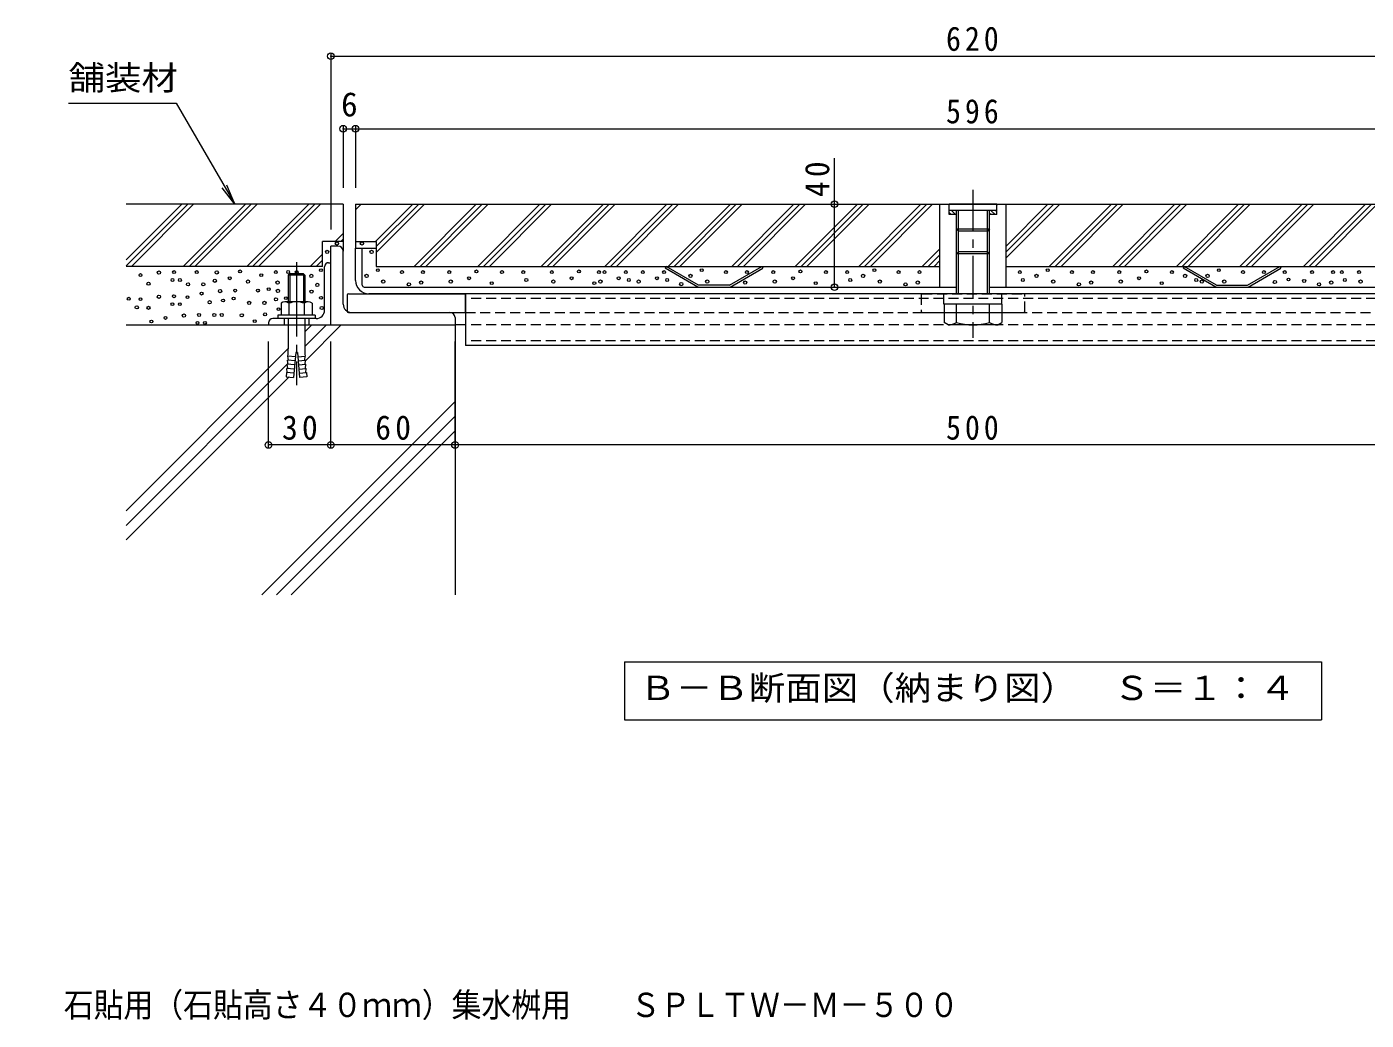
# Model space of a CAD drawing. Units: millimetres at full size, sheet at 1:4; some dimension numbers follow another scale. Extents: x -896 to 1119, y -771 to 706.
# Drawn here: x 83 to 730, y -771 to -292 of the extents above; entities that cross this region are included whole.
import ezdxf
from ezdxf.enums import TextEntityAlignment as Align

# ---------------------------------------------------------------- set-up
doc = ezdxf.new("R2010")
doc.units = ezdxf.units.MM
doc.header["$LTSCALE"] = 4
doc.header["$PDMODE"] = 32
doc.header["$PDSIZE"] = 3.2
for name, pattern in [('CHAIN1', [8, 5, -1, 1, -1]), ('CHAIN2', [12, 9, -1, 1, -1]), ('DASHED1', [1.8, 1.2, -0.6])]:
    doc.linetypes.add(name, pattern=pattern)
for name, color, linetype, lineweight in [('4-1', 2, 'Continuous', 9), ('4-2', 3, 'Continuous', 9), ('4-3', 4, 'Continuous', 9), ('4-4', 7, 'Continuous', 9), ('4-5', 4, 'Continuous', 9), ('4-6', 6, 'Continuous', 9), ('4-7', 5, 'Continuous', 5), ('4-8', 5, 'Continuous', 5), ('4-9', 134, 'Continuous', 5), ('4-A', 3, 'Continuous', 9), ('4-F', 2, 'Continuous', 9)]:
    doc.layers.add(name, color=color, linetype=linetype, lineweight=lineweight)
doc.layers.add('F-4_F-4ﾚｲﾔ', color=2, linetype='Continuous')
doc.styles.add('ＭＳ ゴシック', font='')
doc.styles.get('ＭＳ ゴシック').set_extended_font_data('MS Gothic')

msp = doc.modelspace()

# ---------------------------------------------------------------- linework, layer by layer
at = {"layer": '4-1'}
for p, q in [((391.69, -407.372), (391.19, -408.238)), ((407.01, -417.372), (391.19, -408.238)), ((422.546, -417.372), (438.367, -408.238)), ((641.69, -407.372), (641.19, -408.238)), ((657.01, -417.372), (641.19, -408.238)), ((657.278, -416.372), (641.69, -407.372)), ((672.278, -416.372), (687.867, -407.372)), ((672.546, -417.372), (688.367, -408.238)), ((687.867, -407.372), (688.367, -408.238)), ((657.278, -416.372), (672.278, -416.372))]:
    msp.add_line(p, q, dxfattribs=at)
for points in [[(422.278, -416.372), (407.278, -416.372), (391.69, -407.372)], [(422.278, -416.372), (437.867, -407.372), (438.367, -408.238)]]:
    msp.add_lwpolyline(points, dxfattribs=at)
at = {"layer": '4-2'}
for p, q in [((241.778, -414.172), (241.778, -398.572)), ((241.778, -398.572), (251.778, -398.572)), ((244.978, -416.372), (244.978, -398.572)), ((245.978, -417.372), (531.778, -417.372)), ((547.778, -417.372), (833.578, -417.372)), ((831.378, -420.572), (248.178, -420.572))]:
    msp.add_line(p, q, dxfattribs=at)
for centre, radius in [((248.178, -414.172), 6.4), ((245.978, -416.372), 1)]:
    msp.add_arc(centre, radius, 180, 270, dxfattribs=at)
at = {"layer": '4-3'}
for p, q in [((233.278, -397.571), (229.778, -397.571)), ((229.778, -435.571), (229.778, -397.571)), ((235.778, -425.572), (235.778, -400.072)), ((239.778, -429.571), (287.278, -429.571)), ((287.278, -429.571), (294.778, -429.571)), ((289.778, -432.071), (289.778, -435.571)), ((229.778, -435.571), (289.778, -435.571)), ((294.778, -435.571), (289.778, -435.571))]:
    msp.add_line(p, q, dxfattribs=at)
at = {"layer": '4-3', "linetype": 'DASHED1'}
for p, q in [((294.778, -429.571), (784.778, -429.571)), ((784.778, -435.571), (294.778, -435.571))]:
    msp.add_line(p, q, dxfattribs=at)
at = {"layer": '4-3'}
for centre, radius, start, end in [((233.278, -400.072), 2.5, 0, 90), ((239.778, -425.572), 4, 180, 270), ((287.278, -432.071), 2.5, 0, 90)]:
    msp.add_arc(centre, radius, start, end, dxfattribs=at)
at = {"layer": '4-4'}
for p, q in [((229.778, -304.716), (229.778, -389.571)), ((229.778, -305.916), (849.778, -305.916)), ((235.779, -339.716), (235.779, -369.371)), ((235.779, -340.916), (241.778, -340.916)), ((241.778, -339.716), (241.778, -369.372)), ((241.778, -340.916), (837.778, -340.916)), ((472.974, -377.372), (472.974, -355.08)), ((472.974, -417.372), (472.974, -377.372)), ((199.778, -494.771), (199.778, -443.571)), ((229.778, -494.771), (229.778, -443.571)), ((289.778, -494.771), (289.778, -443.571)), ((229.778, -493.571), (199.778, -493.571)), ((289.778, -493.571), (229.778, -493.571)), ((789.778, -493.571), (289.778, -493.571))]:
    msp.add_line(p, q, dxfattribs=at)
for p in [(229.778, -305.916), (235.779, -340.916), (241.778, -340.916), (472.974, -377.372), (472.974, -417.372), (199.778, -493.571), (229.778, -493.571), (289.778, -493.571)]:
    msp.add_point(p, dxfattribs=at)
at = {"layer": '4-5', "color": 7}
for p, q in [((103.22, -328.549), (155.22, -328.549)), ((155.22, -328.549), (183.408, -377.371)), ((183.408, -377.371), (179.581, -368.132)), ((183.408, -377.371), (177.32, -369.438)), ((371.578, -598.203), (707.978, -598.203)), ((371.578, -598.203), (371.578, -626.203)), ((707.978, -598.203), (707.978, -626.203)), ((371.578, -626.203), (707.978, -626.203))]:
    msp.add_line(p, q, dxfattribs=at)
at = {"layer": '4-6', "linetype": 'CHAIN1'}
msp.add_line((539.778, -370.348), (539.778, -441.866), dxfattribs=at)
at = {"layer": '4-6'}
for p, q in [((523.778, -377.372), (528.278, -377.372)), ((523.778, -417.372), (523.778, -377.372)), ((528.278, -377.872), (527.778, -377.372)), ((551.278, -377.372), (528.278, -377.372)), ((551.278, -380.372), (528.278, -380.372)), ((529.258, -382.372), (528.278, -381.392)), ((531.379, -382.372), (529.379, -380.372)), ((531.778, -380.649), (531.501, -380.372)), ((531.778, -420.572), (531.778, -380.372)), ((532.778, -420.572), (532.778, -380.372)), ((546.778, -420.572), (546.778, -380.372)), ((547.778, -385.616), (547.778, -380.372)), ((550.471, -382.372), (548.471, -380.372)), ((551.278, -381.057), (550.592, -380.372)), ((551.778, -377.372), (551.278, -377.872)), ((551.278, -382.372), (551.278, -377.372)), ((551.278, -377.372), (555.778, -377.372)), ((555.778, -417.372), (555.778, -377.372)), ((548.35, -382.372), (547.778, -381.8)), ((551.278, -382.372), (547.778, -382.372)), ((547.778, -420.572), (547.778, -385.616)), ((547.778, -389.372), (531.778, -389.372)), ((532.778, -390.372), (531.778, -389.372)), ((546.778, -390.372), (532.778, -390.372)), ((547.778, -389.317), (546.778, -390.372)), ((532.778, -400.372), (531.778, -401.372)), ((546.778, -400.372), (532.778, -400.372)), ((547.778, -401.372), (546.778, -400.372)), ((547.778, -401.372), (531.778, -401.372)), ((523.778, -417.372), (531.778, -417.372)), ((547.778, -417.372), (555.778, -417.372)), ((525.778, -425.572), (525.778, -420.572)), ((553.778, -425.572), (525.778, -425.572)), ((525.878, -425.572), (525.878, -434.446)), ((531.778, -434.475), (531.778, -425.572)), ((547.778, -434.475), (547.778, -425.572)), ((553.678, -425.572), (553.678, -434.475)), ((553.778, -425.572), (553.778, -420.572)), ((527.787, -435.548), (525.878, -434.446)), ((551.778, -435.572), (527.828, -435.572)), ((551.778, -435.572), (553.678, -434.475))]:
    msp.add_line(p, q, dxfattribs=at)
msp.add_lwpolyline([(531.778, -382.372), (528.278, -382.372), (528.278, -377.372)], dxfattribs=at)
for centre, radius, start, end in [((528.036, -428.67), 6.906, 267.86055, 302.81094), ((539.778, -405.852), 29.72, 254.38446, 285.61554), ((551.52, -428.67), 6.906, 237.18906, 272.13945)]:
    msp.add_arc(centre, radius, start, end, dxfattribs=at)
at = {"layer": '4-7'}
for p, q in [((235.779, -377.371), (131.036, -377.371)), ((157.91, -377.372), (131.036, -404.245)), ((131.036, -407.074), (160.738, -377.372)), ((133.567, -407.372), (163.567, -377.372)), ((188.567, -377.372), (158.567, -407.372)), ((161.396, -407.372), (191.396, -377.372)), ((164.224, -407.372), (194.224, -377.372)), ((219.224, -377.372), (189.224, -407.372)), ((192.053, -407.372), (222.053, -377.372)), ((194.881, -407.372), (224.881, -377.372)), ((241.778, -377.372), (241.778, -398.572)), ((241.778, -377.372), (837.778, -377.372)), ((241.778, -379.99), (244.396, -377.372)), ((269.397, -377.372), (251.396, -395.372)), ((251.778, -397.818), (272.225, -377.372)), ((251.778, -400.647), (275.053, -377.372)), ((300.054, -377.372), (270.053, -407.372)), ((272.882, -407.372), (302.882, -377.372)), ((275.711, -407.372), (305.71, -377.372)), ((330.711, -377.372), (300.711, -407.372)), ((303.539, -407.372), (333.539, -377.372)), ((306.368, -407.372), (336.368, -377.372)), ((361.368, -377.372), (331.368, -407.372)), ((334.196, -407.372), (364.196, -377.372)), ((337.025, -407.372), (367.025, -377.372)), ((392.025, -377.372), (362.025, -407.372)), ((364.853, -407.372), (394.853, -377.372)), ((367.682, -407.372), (397.682, -377.372)), ((422.682, -377.372), (392.682, -407.372)), ((395.511, -407.372), (425.51, -377.372)), ((398.339, -407.372), (428.339, -377.372)), ((453.339, -377.372), (423.339, -407.372)), ((426.168, -407.372), (456.168, -377.372)), ((428.996, -407.372), (458.996, -377.372)), ((483.996, -377.372), (453.996, -407.372)), ((456.825, -407.372), (486.825, -377.372)), ((459.653, -407.372), (489.653, -377.372)), ((514.653, -377.372), (484.653, -407.372)), ((487.482, -407.372), (517.482, -377.372)), ((490.31, -407.372), (520.31, -377.372)), ((575.967, -377.372), (555.778, -397.561)), ((555.778, -403.218), (581.624, -377.372)), ((555.778, -400.389), (578.796, -377.372)), ((606.625, -377.372), (576.624, -407.372)), ((579.453, -407.372), (609.453, -377.372)), ((582.282, -407.372), (612.281, -377.372)), ((637.282, -377.372), (607.282, -407.372)), ((610.11, -407.372), (640.11, -377.372)), ((612.939, -407.372), (642.939, -377.372)), ((667.939, -377.372), (637.939, -407.372)), ((640.767, -407.372), (670.767, -377.372)), ((643.596, -407.372), (673.596, -377.372)), ((698.596, -377.372), (668.596, -407.372)), ((671.424, -407.372), (701.424, -377.372)), ((674.253, -407.372), (704.253, -377.372)), ((729.253, -377.372), (699.253, -407.372)), ((702.081, -407.372), (732.081, -377.372)), ((704.91, -407.372), (734.91, -377.372)), ((231.881, -395.371), (235.779, -391.473)), ((234.709, -395.371), (235.779, -394.302)), ((225.778, -407.371), (225.778, -395.371)), ((235.778, -395.371), (235.778, -400.072)), ((241.778, -395.372), (251.778, -395.372)), ((251.778, -395.372), (251.778, -407.372)), ((523.778, -398.904), (515.31, -407.372)), ((219.881, -407.371), (225.778, -401.474)), ((222.71, -407.371), (225.778, -404.302)), ((518.139, -407.372), (523.778, -401.732)), ((520.967, -407.372), (523.778, -404.561)), ((225.778, -407.371), (131.036, -407.371)), ((251.778, -407.372), (523.778, -407.372)), ((312.006, -407.372), (312.006, -407.372)), ((361.508, -407.372), (361.508, -407.372)), ((555.778, -407.372), (827.778, -407.372))]:
    msp.add_line(p, q, dxfattribs=at)
at = {"layer": '4-7', "color": 7, "lineweight": 9}
for p, q in [((227.778, -435.571), (217.258, -446.091)), ((220.707, -435.571), (217.258, -439.02)), ((234.869, -435.571), (217.568, -452.872)), ((209.258, -447.04), (131.016, -525.282)), ((209.103, -454.266), (131.016, -532.353)), ((209.699, -460.741), (131.016, -539.424)), ((289.758, -472.606), (196.502, -565.862)), ((289.758, -479.677), (203.573, -565.862)), ((289.758, -486.748), (210.644, -565.862))]:
    msp.add_line(p, q, dxfattribs=at)
at = {"layer": '4-7'}
for points in [[(235.779, -377.371), (235.778, -395.371), (225.778, -395.371)], [(726.123, -377.372), (726.123, -377.372), (726.123, -377.371)]]:
    msp.add_lwpolyline(points, dxfattribs=at)
at = {"layer": '4-7', "color": 7, "lineweight": 9}
msp.add_lwpolyline([(131.016, -435.571), (289.758, -435.571), (289.758, -565.862)], dxfattribs=at)
at = {"layer": '4-7'}
for centre, radius in [((228.06, -400.353), 0.781), ((232.75, -396.323), 0.781), ((244.806, -396.323), 0.781), ((249.497, -400.353), 0.781), ((137.956, -411.541), 0.698), ((146.845, -410.371), 0.781), ((153.376, -413.936), 0.698), ((154.138, -410.104), 0.698), ((156.976, -413.936), 0.698), ((165.117, -410.104), 0.698), ((173.831, -414.307), 0.781), ((174.757, -410.264), 0.781), ((181.006, -413.095), 0.698), ((186.018, -409.789), 0.698), ((196.249, -411.588), 0.698), ((203.279, -410.104), 0.698), ((209.255, -410.08), 0.698), ((213.386, -410.104), 0.698), ((220.396, -411.956), 0.781), ((225.065, -409.186), 0.698), ((247.053, -411.957), 0.781), ((252.491, -409.187), 0.698), ((264.171, -410.105), 0.698), ((274.278, -410.105), 0.698), ((287.002, -410.105), 0.698), ((296.55, -413.095), 0.698), ((300.082, -409.789), 0.698), ((312.44, -410.105), 0.698), ((322.693, -410.105), 0.698), ((324.18, -413.936), 0.698), ((336.505, -410.105), 0.698), ((346.053, -413.095), 0.698), ((349.585, -409.789), 0.698), ((359.213, -410.105), 0.698), ((361.943, -410.105), 0.698), ((368.761, -413.095), 0.698), ((372.195, -410.105), 0.698), ((373.683, -413.936), 0.698), ((380.402, -410.105), 0.698), ((387.22, -413.095), 0.698), ((390.655, -410.105), 0.698), ((392.142, -413.936), 0.698), ((403.428, -411.957), 0.781), ((408.866, -409.187), 0.698), ((420.545, -410.105), 0.698), ((430.652, -410.105), 0.698), ((443.377, -410.105), 0.698), ((452.925, -413.095), 0.698), ((456.457, -409.789), 0.698), ((468.815, -410.105), 0.698), ((479.067, -410.105), 0.698), ((480.555, -413.936), 0.698), ((486.738, -411.957), 0.781), ((492.176, -409.187), 0.698), ((503.855, -410.105), 0.698), ((513.962, -410.105), 0.698), ((562.378, -410.105), 0.698), ((563.865, -413.936), 0.698), ((570.441, -411.957), 0.781), ((575.88, -409.187), 0.698), ((587.559, -410.105), 0.698), ((597.666, -410.105), 0.698), ((610.39, -410.105), 0.698), ((619.939, -413.095), 0.698), ((623.47, -409.789), 0.698), ((635.828, -410.105), 0.698), ((642.155, -411.957), 0.781), ((647.568, -413.936), 0.698), ((652.996, -411.957), 0.781), ((658.434, -409.187), 0.698), ((670.113, -410.105), 0.698), ((680.22, -410.105), 0.698), ((690.269, -410.105), 0.698), ((692.052, -413.673), 0.698), ((699.632, -414.413), 0.781), ((703.46, -410.105), 0.698), ((713.567, -410.105), 0.698), ((717.794, -410.105), 0.698), ((719.282, -413.936), 0.698), ((726.143, -410.105), 0.698), ((141.825, -415.711), 0.781), ((160.9, -416.035), 0.781), ((167.465, -420.479), 0.698), ((168.279, -416.035), 0.781), ((176.354, -419.309), 0.781), ((183.648, -419.043), 0.698), ((189.835, -414.676), 0.781), ((194.626, -419.043), 0.698), ((199.83, -418.374), 0.698), ((204.126, -415.177), 0.781), ((204.266, -419.202), 0.781), ((220.493, -419.555), 0.781), ((223.301, -416.308), 0.781), ((255.132, -414.692), 0.781), ((267.516, -416.036), 0.781), ((273.431, -415.177), 0.781), ((287.721, -414.676), 0.781), ((307.499, -415.468), 0.698), ((337.224, -414.676), 0.781), ((357.001, -415.468), 0.698), ((359.932, -414.676), 0.781), ((378.391, -414.676), 0.781), ((398.946, -415.917), 0.781), ((411.506, -414.692), 0.781), ((429.805, -415.177), 0.781), ((444.096, -414.676), 0.781), ((463.873, -415.468), 0.698), ((494.816, -414.692), 0.781), ((507.2, -416.036), 0.781), ((513.115, -415.177), 0.781), ((578.52, -414.692), 0.781), ((590.904, -416.036), 0.781), ((596.819, -415.177), 0.781), ((611.109, -414.676), 0.781), ((630.887, -415.468), 0.698), ((650.233, -414.692), 0.781), ((661.074, -414.692), 0.781), ((685.49, -414.915), 0.781), ((706.805, -416.036), 0.781), ((712.72, -415.177), 0.781), ((726.862, -414.676), 0.781), ((132.265, -422.978), 0.698), ((136.134, -427.148), 0.781), ((137.942, -423.205), 0.698), ((141.811, -427.374), 0.781), ((146.83, -422.034), 0.781), ((153.362, -425.599), 0.698), ((154.124, -421.768), 0.698), ((156.961, -425.599), 0.698), ((160.665, -422.203), 0.698), ((171.334, -424.649), 0.781), ((177.776, -423.84), 0.698), ((182.886, -422.874), 0.698), ((190.409, -424.973), 0.781), ((197.789, -424.973), 0.781), ((203.34, -423.245), 0.781), ((208.124, -422.709), 0.698), ((225.088, -422.521), 0.698), ((225.408, -427.453), 0.781), ((150.022, -432.259), 0.698), ((158.91, -431.089), 0.781), ((166.204, -430.823), 0.698), ((173.583, -430.823), 0.698), ((177.182, -430.823), 0.698), ((186.822, -430.982), 0.781), ((193.072, -433.813), 0.698), ((198.084, -430.507), 0.698), ((204.542, -427.987), 0.698), ((143.222, -433.983), 0.698), ((165.442, -434.654), 0.698), ((169.041, -434.654), 0.698)]:
    msp.add_circle(centre, radius, dxfattribs=at)
at = {"layer": '4-8'}
msp.add_line((294.778, -420.572), (294.778, -445.572), dxfattribs=at)
at = {"layer": '4-8', "linetype": 'DASHED1'}
for p, q in [((784.778, -422.872), (294.778, -422.872)), ((784.778, -443.272), (294.778, -443.272))]:
    msp.add_line(p, q, dxfattribs=at)
at = {"layer": '4-8'}
msp.add_lwpolyline([(784.778, -420.572), (784.778, -445.572), (294.778, -445.572)], dxfattribs=at)
at = {"layer": '4-9'}
for p, q in [((237.778, -421.072), (237.778, -429.072)), ((238.278, -420.572), (294.278, -420.572)), ((294.778, -429.072), (294.778, -421.072)), ((238.278, -429.572), (294.278, -429.572))]:
    msp.add_line(p, q, dxfattribs=at)
at = {"layer": '4-9', "linetype": 'DASHED1'}
for p, q in [((514.778, -421.072), (514.778, -429.072)), ((515.278, -420.572), (564.278, -420.572)), ((564.778, -429.072), (564.778, -421.072)), ((515.278, -429.572), (564.278, -429.572))]:
    msp.add_line(p, q, dxfattribs=at)
at = {"layer": '4-9'}
for centre, start, end in [((238.278, -421.072), 90, 180), ((294.278, -421.072), 0, 90), ((238.278, -429.072), 180, 270), ((294.278, -429.072), 270, 0)]:
    msp.add_arc(centre, 0.5, start, end, dxfattribs=at)
at = {"layer": '4-9', "linetype": 'DASHED1'}
for centre, start, end in [((515.278, -421.072), 90, 180), ((564.278, -421.072), 0, 90), ((515.278, -429.072), 180, 270), ((564.278, -429.072), 270, 0)]:
    msp.add_arc(centre, 0.5, start, end, dxfattribs=at)
at = {"layer": '4-A'}
for p, q in [((228.778, -405.571), (229.778, -405.571)), ((229.778, -435.571), (229.778, -405.571)), ((226.778, -428.571), (226.778, -407.571)), ((222.778, -432.571), (201.778, -432.571)), ((199.778, -434.571), (199.778, -435.571)), ((199.778, -435.571), (229.778, -435.571))]:
    msp.add_line(p, q, dxfattribs=at)
at = {"layer": '4-A', "linetype": 'DASHED1'}
for p, q in [((207.278, -432.571), (207.278, -435.571)), ((219.278, -432.571), (219.278, -435.571))]:
    msp.add_line(p, q, dxfattribs=at)
at = {"layer": '4-A', "linetype": 'CHAIN2'}
msp.add_line((213.278, -430.571), (213.278, -437.385), dxfattribs=at)
at = {"layer": '4-A'}
for centre, radius, start, end in [((228.778, -407.571), 2, 90, 180), ((201.778, -434.571), 2, 90, 180), ((222.778, -428.571), 4, 270, 0)]:
    msp.add_arc(centre, radius, start, end, dxfattribs=at)
at = {"layer": '4-F', "linetype": 'CHAIN2'}
msp.add_line((213.278, -405.285), (213.278, -464.703), dxfattribs=at)
at = {"layer": '4-F'}
for p, q in [((209.955, -410.971), (209.278, -411.648)), ((216.602, -410.971), (209.955, -410.971)), ((209.955, -410.971), (209.955, -424.471)), ((216.602, -410.971), (217.278, -411.648)), ((216.602, -410.971), (216.602, -424.471)), ((217.278, -411.648), (217.278, -424.471)), ((205.778, -425.193), (205.778, -430.971)), ((218.902, -424.471), (207.655, -424.471)), ((209.531, -425.193), (209.531, -430.971)), ((217.025, -425.193), (217.025, -430.971)), ((220.778, -425.193), (220.778, -430.971)), ((204.278, -430.971), (204.278, -432.571)), ((222.278, -430.971), (204.278, -430.971)), ((222.278, -432.571), (204.278, -432.571)), ((209.278, -432.571), (209.278, -447.189)), ((217.278, -432.571), (217.278, -447.189)), ((222.278, -430.971), (222.278, -432.571)), ((212.704, -450.964), (209.118, -450.65)), ((209.342, -452.677), (209.118, -450.65)), ((212.878, -448.971), (211.832, -460.926)), ((213.678, -448.971), (212.878, -448.971)), ((213.678, -448.971), (214.724, -460.926)), ((213.853, -450.964), (217.439, -450.65)), ((217.215, -452.677), (217.439, -450.65)), ((208.42, -458.62), (208.246, -460.612)), ((212.007, -458.933), (208.42, -458.62)), ((212.181, -456.941), (208.595, -456.627)), ((208.819, -458.654), (208.595, -456.627)), ((212.355, -454.949), (208.769, -454.635)), ((208.993, -456.662), (208.769, -454.635)), ((212.53, -452.956), (208.943, -452.642)), ((209.167, -454.67), (208.943, -452.642)), ((214.027, -452.956), (217.613, -452.642)), ((214.201, -454.949), (217.788, -454.635)), ((214.376, -456.941), (217.962, -456.627)), ((214.55, -458.933), (218.136, -458.62)), ((217.389, -454.67), (217.613, -452.642)), ((217.563, -456.662), (217.788, -454.635)), ((217.738, -458.654), (217.962, -456.627)), ((218.136, -458.62), (218.31, -460.612)), ((208.246, -460.612), (211.832, -460.926)), ((218.31, -460.612), (214.724, -460.926))]:
    msp.add_line(p, q, dxfattribs=at)
msp.add_lwpolyline([(217.278, -411.648), (209.278, -411.648), (209.278, -424.471)], dxfattribs=at)
for centre, radius, start, end in [((207.655, -427.272), 2.8, 47.92572, 132.07428), ((213.278, -434.561), 10.089, 68.19786, 111.80214), ((218.902, -427.272), 2.8, 47.92537, 132.07443), ((187.094, -447.894), 22.195, 352.86598, 1.81982), ((239.462, -447.894), 22.195, 178.18018, 187.13402)]:
    msp.add_arc(centre, radius, start, end, dxfattribs=at)

# ---------------------------------------------------------------- texts
at = {"layer": '4-4', "color": 2, "style": 'ＭＳ ゴシック'}
msp.add_text('6', height=11.73, dxfattribs=at).set_placement((234.778, -338.516), align=Align.BOTTOM_LEFT)
at = {"layer": '4-4', "color": 2, "char_height": 11.73, "attachment_point": 7, "style": 'ＭＳ ゴシック'}
for s, insert in [('\\T1.27;\\W0.9;620', (526.778, -303.516)), ('\\T1.27;\\W0.9;596', (526.778, -338.516)), ('\\T1.27;\\W0.95;30', (206.278, -491.171)), ('\\T1.27;\\W0.95;60', (251.278, -491.171)), ('\\T1.27;\\W0.9;500', (526.778, -491.171))]:
    msp.add_mtext(s, dxfattribs=dict(at, insert=insert))
at = {"layer": '4-4', "color": 2, "insert": (470.574, -373.897), "char_height": 11.73, "attachment_point": 7, "rotation": 90, "style": 'ＭＳ ゴシック'}
msp.add_mtext('\\T1.27;\\W0.95;40', dxfattribs=at)
at = {"layer": '4-5', "color": 2, "style": 'ＭＳ ゴシック', "width": 1.1}
for s, p in [('舗装材', (103.22, -325.749)), ('Ｂ－Ｂ断面図（納まり図）\u3000Ｓ＝１：４', (378.778, -620.203))]:
    msp.add_text(s, height=11.73, dxfattribs=at).set_placement(p, align=Align.BOTTOM_LEFT)
at = {"layer": 'F-4_F-4ﾚｲﾔ', "style": 'ＭＳ ゴシック', "width": 0.9}
msp.add_text('カラー舗装用みぞ蓋（化粧用スリットみぞ蓋）\u3000石貼用（石貼高さ４０ｍｍ）集水桝用\u3000\u3000ＳＰＬＴＷ－Ｍ－５００', height=11.73, dxfattribs=at).set_placement((-215.853, -773.183), align=Align.BOTTOM_LEFT)

doc.saveas('drawing.dxf')
